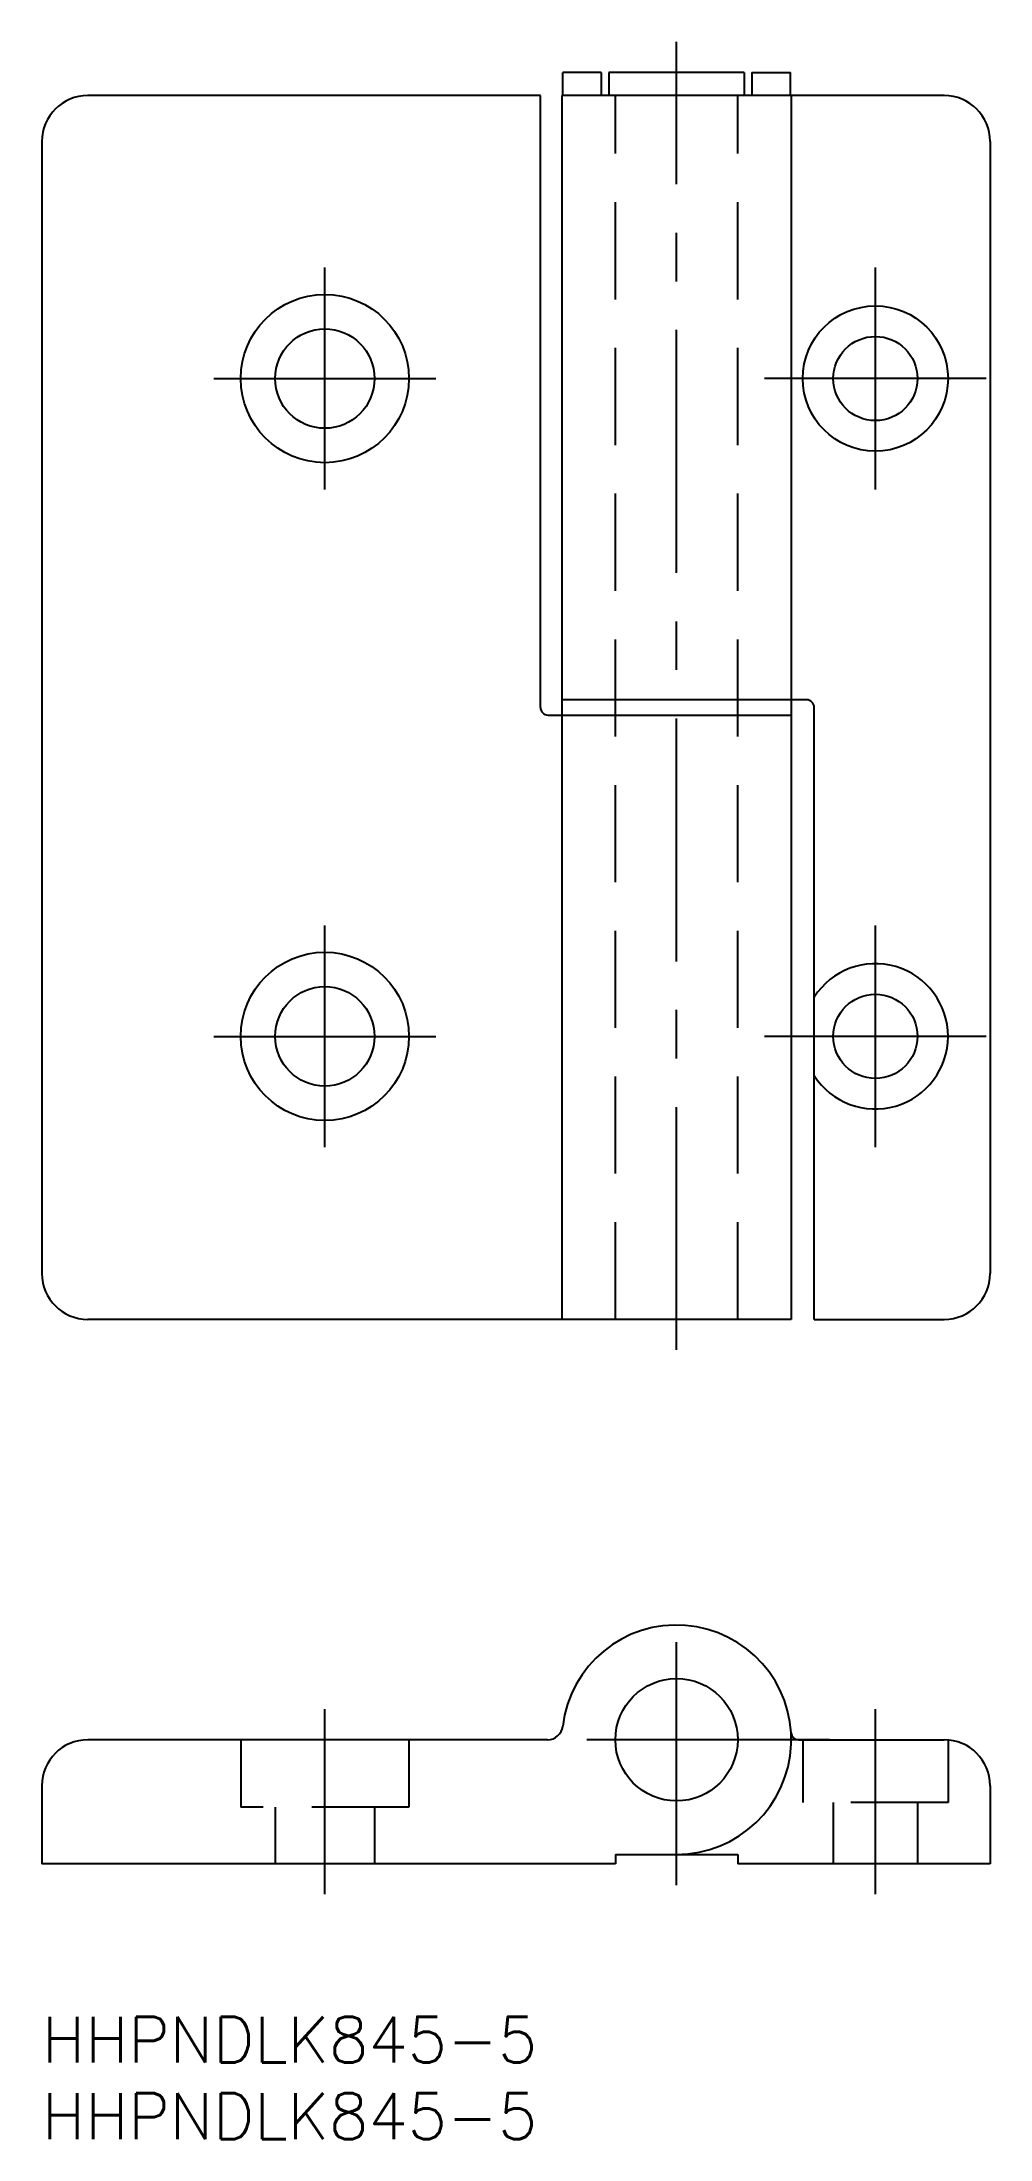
# Model space of a CAD drawing. Extents: x 0 to 62, y -8 to 129.
import ezdxf

# ---------------------------------------------------------------- set-up
doc = ezdxf.new("R2010")
doc.units = 0
doc.header["$LTSCALE"] = 0.5
doc.linetypes.add('CENTER', pattern=[50.8, 31.75, -6.35, 6.35, -6.35])
doc.linetypes.add('DASHED', pattern=[19.05, 12.7, -6.35])
for name, color, linetype in [('MSM_CENTER', 1, 'CENTER'), ('MSM_CONTINUOUS', 7, 'CONTINUOUS'), ('MSM_DASHED', 4, 'DASHED'), ('MSM_PART_NUMBER', 7, 'CONTINUOUS')]:
    doc.layers.add(name, color=color, linetype=linetype)
doc.styles.get("Standard").update_dxf_attribs({"font": 'txt.shx', "height": 3, "bigfont": 'bigfont.shx'})

# ---------------------------------------------------------------- blocks, each defined once
blk = doc.blocks.new('*U8')
at = {"layer": 'MSM_PART_NUMBER'}
blk.add_text('HHPNDLK845-5', height=3, dxfattribs=at).set_placement((0, -3))
blk = doc.blocks.new('*U9')
at = {"layer": 'MSM_PART_NUMBER'}
blk.add_text('HHPNDLK845-5', height=3, dxfattribs=at).set_placement((0, -8))

msp = doc.modelspace()

# ---------------------------------------------------------------- linework, layer by layer
at = {"layer": 'MSM_CENTER'}
for p, q in [((41.5, 43.58), (41.5, 129.08)), ((18.5, 99.83), (18.5, 114.33)), ((54.5, 99.83), (54.5, 114.33)), ((11.25, 107.08), (25.75, 107.08)), ((61.75, 107.08), (47.25, 107.08)), ((18.5, 56.83), (18.5, 71.33)), ((54.5, 56.83), (54.5, 71.33)), ((11.25, 64.08), (25.75, 64.08)), ((61.75, 64.08), (47.25, 64.08)), ((41.5, 8.6), (41.5, 27.6)), ((18.5, 8), (18.5, 20.1)), ((54.5, 8), (54.5, 20.1)), ((51.5, 18.1), (23.25, 18.1))]:
    msp.add_line(p, q, dxfattribs=at)
at = {"layer": 'MSM_CONTINUOUS'}
for p, q in [((34.06, 125.58), (34.06, 127.08)), ((36.58, 127.08), (34.06, 127.08)), ((36.58, 127.08), (36.58, 125.58)), ((45.92, 127.08), (37.08, 127.08)), ((37.08, 127.08), (37.08, 125.58)), ((45.92, 127.08), (45.92, 125.58)), ((46.42, 127.08), (48.94, 127.08)), ((46.42, 127.08), (46.42, 125.58)), ((48.94, 125.58), (48.94, 127.08)), ((32.6, 125.58), (3, 125.58)), ((32.6, 85.58), (32.6, 125.58)), ((34, 125.58), (34, 45.58)), ((59, 125.58), (34, 125.58)), ((49, 125.58), (49, 45.58)), ((0, 122.58), (0, 48.58)), ((62, 122.58), (62, 48.58)), ((33.1, 85.08), (49, 85.08)), ((50, 86.08), (34, 86.08)), ((50.5, 45.58), (50.5, 85.58)), ((49, 45.58), (3, 45.58)), ((50.5, 45.58), (59, 45.58)), ((33.06, 18.1), (3, 18.1)), ((49.48, 18.1), (59, 18.1)), ((0, 15.1), (0, 10)), ((62, 15.1), (62, 10)), ((37.5, 10), (0, 10)), ((37.5, 10.6), (45.5, 10.6)), ((37.5, 10.6), (37.5, 10)), ((45.5, 10.6), (45.5, 10)), ((62, 10), (45.5, 10))]:
    msp.add_line(p, q, dxfattribs=at)
for centre, radius in [((18.5, 107.08), 5.5), ((54.5, 107.08), 4.75), ((18.5, 107.08), 3.25), ((54.5, 107.08), 2.75), ((18.5, 64.08), 5.5), ((18.5, 64.08), 3.25), ((54.5, 64.08), 2.75), ((41.5, 18.1), 4)]:
    msp.add_circle(centre, radius, dxfattribs=at)
for centre, radius, start, end in [((3, 122.58), 3, 90, 180), ((59, 122.58), 3, 0, 90), ((33.1, 85.58), 0.5, 180, 270), ((50, 85.58), 0.5, 0, 90), ((54.5, 64.08), 4.75, 212.6369, 147.3631), ((3, 48.58), 3, 180, 270), ((59, 48.58), 3, 270, 0), ((41.5, 18.1), 7.5, 270, 173.2437), ((3, 15.1), 3, 90, 180), ((33.06, 19.1), 1, 270, 353.2437), ((49.48, 18.6), 0.5, 183.5833, 270), ((59, 15.1), 3, 0, 90)]:
    msp.add_arc(centre, radius, start, end, dxfattribs=at)
at = {"layer": 'MSM_DASHED'}
for p, q in [((37.5, 45.58), (37.5, 125.58)), ((45.5, 45.58), (45.5, 125.58)), ((13, 18.1), (13, 13.7)), ((24, 18.1), (24, 13.7)), ((49.75, 18.1), (49.75, 14)), ((59.25, 18.09), (59.25, 14)), ((59.25, 14), (49.75, 14)), ((51.75, 14), (51.75, 10)), ((57.25, 14), (57.25, 10)), ((24, 13.7), (13, 13.7)), ((15.25, 13.7), (15.25, 10)), ((21.75, 13.7), (21.75, 10))]:
    msp.add_line(p, q, dxfattribs=at)

# ---------------------------------------------------------------- block references
at = {"layer": 'MSM_CONTINUOUS'}
for name in ['*U8', '*U9']:
    msp.add_blockref(name, (0, 0), dxfattribs=at)

doc.saveas('drawing.dxf')
